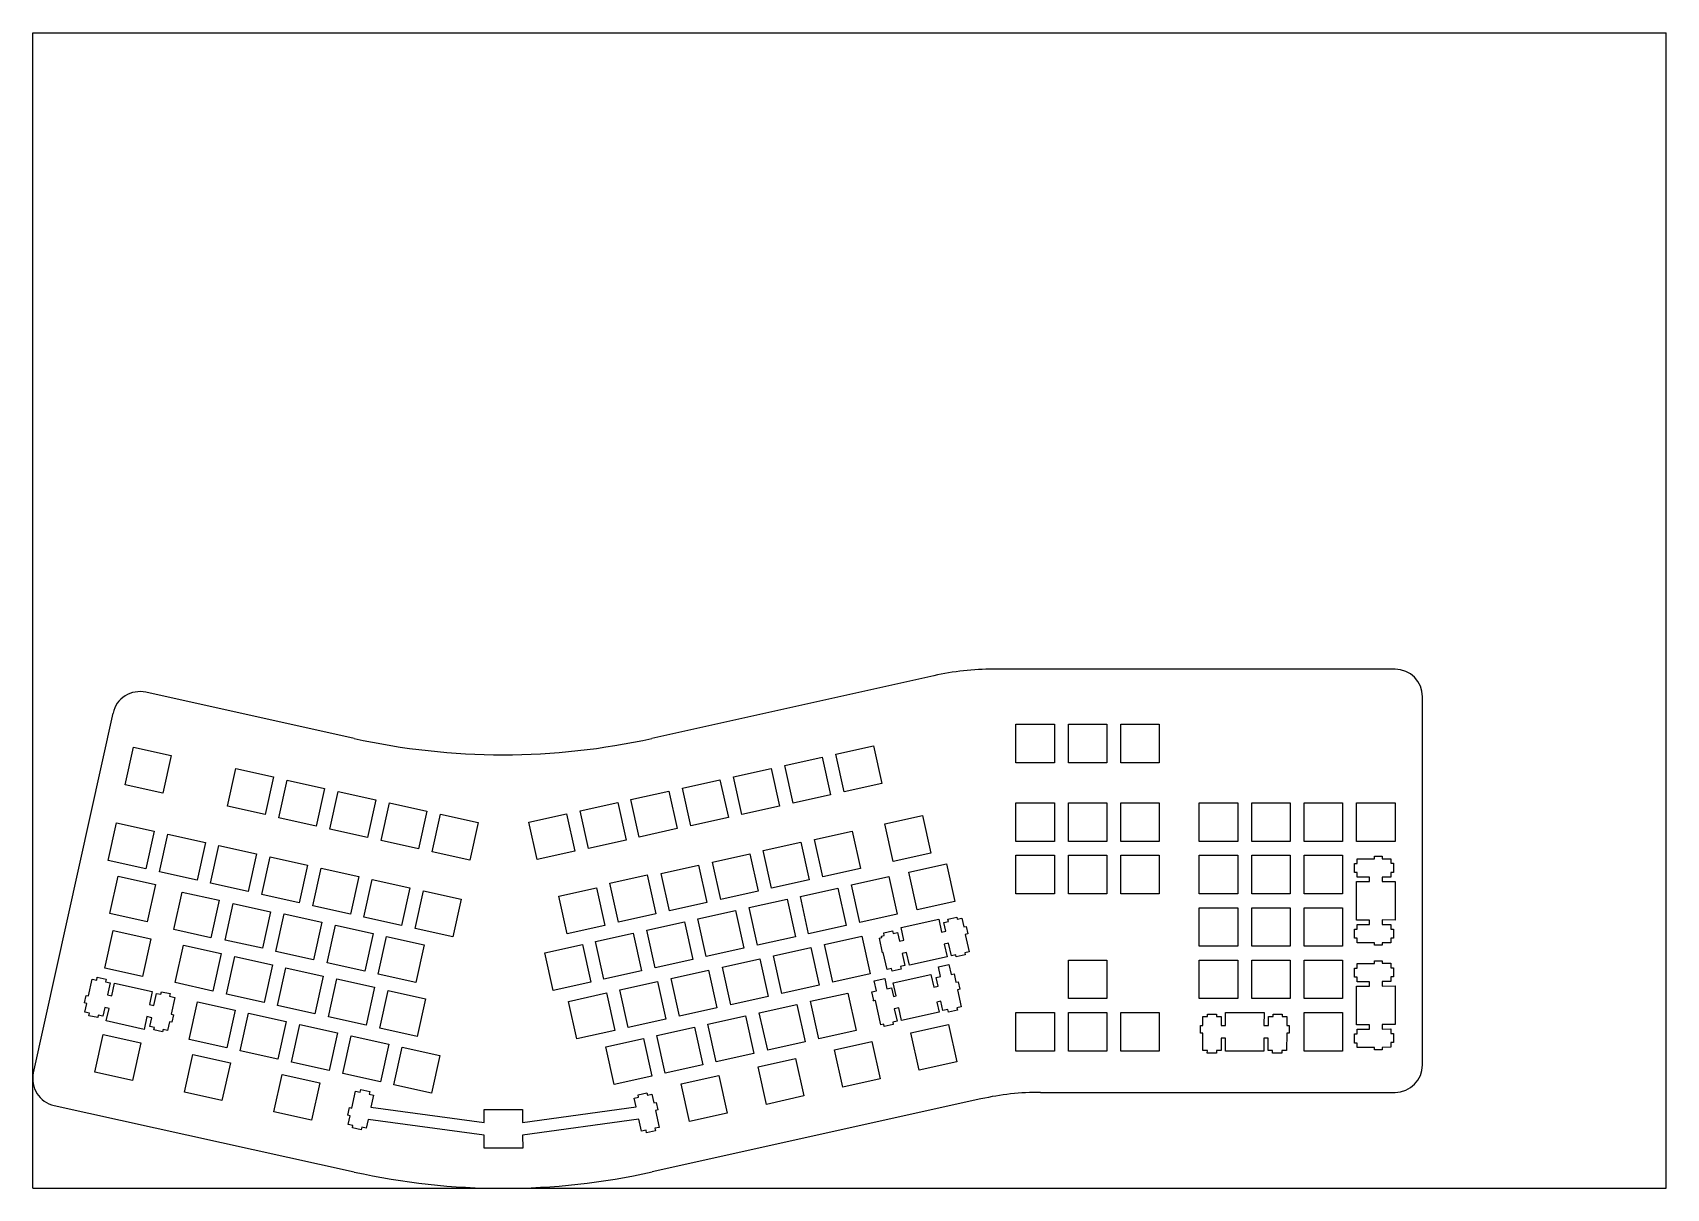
# Model space of a CAD drawing. Extents: x 0 to 594, y 0 to 420.
import ezdxf

# ---------------------------------------------------------------- set-up
doc = ezdxf.new("R2010")
doc.units = 0
doc.header["$LTSCALE"] = 32.67
doc.layers.get('0').update_dxf_attribs({"linetype": 'CONTINUOUS'})

msp = doc.modelspace()

# ---------------------------------------------------------------- linework, layer by layer
at = {"color": 7, "linetype": 'CONTINUOUS'}
for p, q in [((0, 0), (0, 420)), ((0, 420), (594, 420)), ((594, 0), (594, 420)), ((327.68, 186.29), (225.16, 163.52)), ((495.35, 188.66), (349.35, 188.66)), ((116.85, 163.5), (41.13, 180.29)), ((505.35, 44.88), (505.35, 178.66)), ((29.2, 172.69), (0.24, 42.03)), ((357.53, 168.66), (371.53, 168.66)), ((357.53, 154.66), (357.53, 168.66)), ((371.53, 168.66), (371.53, 154.66)), ((376.58, 168.66), (390.58, 168.66)), ((376.58, 154.66), (376.58, 168.66)), ((390.58, 168.66), (390.58, 154.66)), ((395.63, 168.66), (409.63, 168.66)), ((395.63, 154.66), (395.63, 168.66)), ((409.63, 168.66), (409.63, 154.66)), ((292.04, 157.81), (305.71, 160.85)), ((305.71, 160.85), (308.74, 147.18)), ((33.68, 146.66), (36.71, 160.33)), ((36.71, 160.33), (50.37, 157.3)), ((50.37, 157.3), (47.35, 143.63)), ((273.44, 153.7), (287.11, 156.73)), ((287.11, 156.73), (290.15, 143.05)), ((295.07, 144.15), (292.04, 157.81)), ((371.53, 154.66), (357.53, 154.66)), ((390.58, 154.66), (376.58, 154.66)), ((409.63, 154.66), (395.63, 154.66)), ((70.88, 138.89), (73.9, 152.54)), ((73.9, 152.54), (87.56, 149.51)), ((87.56, 149.51), (84.54, 135.87)), ((254.85, 149.56), (268.52, 152.6)), ((257.88, 135.89), (254.85, 149.56)), ((268.52, 152.6), (271.55, 138.93)), ((276.47, 140.02), (273.44, 153.7)), ((47.35, 143.63), (33.68, 146.66)), ((89.47, 134.68), (92.5, 148.37)), ((92.5, 148.37), (106.16, 145.34)), ((106.16, 145.34), (103.13, 131.65)), ((108.06, 130.56), (111.1, 144.24)), ((111.1, 144.24), (124.75, 141.21)), ((217.48, 141.3), (231.32, 144.37)), ((231.32, 144.37), (234.34, 130.74)), ((236.25, 145.47), (249.91, 148.5)), ((239.29, 131.77), (236.25, 145.47)), ((249.91, 148.5), (252.95, 134.81)), ((290.15, 143.05), (276.47, 140.02)), ((308.74, 147.18), (295.07, 144.15)), ((84.54, 135.87), (70.88, 138.89)), ((124.75, 141.21), (121.72, 127.53)), ((126.66, 126.44), (129.69, 140.1)), ((129.69, 140.1), (143.34, 137.08)), ((143.34, 137.08), (140.31, 123.41)), ((199.04, 137.23), (212.71, 140.27)), ((202.09, 123.5), (199.04, 137.23)), ((212.71, 140.27), (215.76, 126.54)), ((220.51, 127.67), (217.48, 141.3)), ((271.55, 138.93), (257.88, 135.89)), ((357.53, 140.08), (371.53, 140.08)), ((357.53, 126.08), (357.53, 140.08)), ((371.53, 140.08), (371.53, 126.08)), ((376.58, 140.08), (390.58, 140.08)), ((376.58, 126.08), (376.58, 140.08)), ((390.58, 140.08), (390.58, 126.08)), ((395.63, 140.08), (409.63, 140.08)), ((395.63, 126.08), (395.63, 140.08)), ((409.63, 140.08), (409.63, 126.08)), ((424.2, 140.08), (438.2, 140.08)), ((424.2, 126.08), (424.2, 140.08)), ((438.2, 140.08), (438.2, 126.08)), ((443.25, 140.08), (457.25, 140.08)), ((443.25, 126.08), (443.25, 140.08)), ((457.25, 140.08), (457.25, 126.08)), ((462.3, 140.08), (476.3, 140.08)), ((462.3, 126.08), (462.3, 140.08)), ((476.3, 140.08), (476.3, 126.08)), ((481.35, 140.08), (495.35, 140.08)), ((481.35, 126.08), (481.35, 140.08)), ((495.35, 140.08), (495.35, 126.08)), ((27.49, 119.16), (30.52, 132.82)), ((30.52, 132.82), (44.19, 129.79)), ((103.13, 131.65), (89.47, 134.68)), ((145.24, 122.33), (148.27, 136)), ((148.27, 136), (161.94, 132.98)), ((161.94, 132.98), (158.91, 119.3)), ((180.44, 133.11), (194.11, 136.14)), ((183.47, 119.45), (180.44, 133.11)), ((194.11, 136.14), (197.14, 122.49)), ((234.34, 130.74), (220.51, 127.67)), ((252.95, 134.81), (239.29, 131.77)), ((309.85, 132.5), (323.52, 135.53)), ((312.89, 118.83), (309.85, 132.5)), ((323.52, 135.53), (326.55, 121.86)), ((44.19, 129.79), (41.16, 116.13)), ((46.09, 115.03), (49.12, 128.7)), ((49.12, 128.7), (62.79, 125.67)), ((62.79, 125.67), (59.76, 112)), ((121.72, 127.53), (108.06, 130.56)), ((140.31, 123.41), (126.66, 126.44)), ((215.76, 126.54), (202.09, 123.5)), ((265.66, 122.72), (279.35, 125.76)), ((279.35, 125.76), (282.39, 112.06)), ((284.29, 126.83), (297.96, 129.86)), ((287.31, 113.18), (284.29, 126.83)), ((297.96, 129.86), (300.98, 116.22)), ((371.53, 126.08), (357.53, 126.08)), ((390.58, 126.08), (376.58, 126.08)), ((409.63, 126.08), (395.63, 126.08)), ((438.2, 126.08), (424.2, 126.08)), ((457.25, 126.08), (443.25, 126.08)), ((476.3, 126.08), (462.3, 126.08)), ((495.35, 126.08), (481.35, 126.08)), ((41.16, 116.13), (27.49, 119.16)), ((64.69, 110.91), (67.72, 124.58)), ((67.72, 124.58), (81.39, 121.55)), ((81.39, 121.55), (78.36, 107.88)), ((83.28, 106.78), (86.32, 120.46)), ((86.32, 120.46), (99.95, 117.44)), ((158.91, 119.3), (145.24, 122.33)), ((197.14, 122.49), (183.47, 119.45)), ((247.13, 118.59), (260.76, 121.61)), ((260.76, 121.61), (263.79, 107.94)), ((268.69, 109.03), (265.66, 122.72)), ((326.55, 121.86), (312.89, 118.83)), ((357.53, 121.03), (371.53, 121.03)), ((357.53, 107.03), (357.53, 121.03)), ((371.53, 121.03), (371.53, 107.03)), ((376.58, 121.03), (390.58, 121.03)), ((376.58, 107.03), (376.58, 121.03)), ((390.58, 121.03), (390.58, 107.03)), ((395.63, 121.03), (409.63, 121.03)), ((395.63, 107.03), (395.63, 121.03)), ((409.63, 121.03), (409.63, 107.03)), ((424.2, 121.03), (438.2, 121.03)), ((424.2, 107.03), (424.2, 121.03)), ((438.2, 121.03), (438.2, 107.03)), ((443.25, 121.03), (457.25, 121.03)), ((443.25, 107.03), (443.25, 121.03)), ((457.25, 121.03), (457.25, 107.03)), ((462.3, 121.03), (476.3, 121.03)), ((462.3, 107.03), (462.3, 121.03)), ((476.3, 121.03), (476.3, 107.03)), ((481.58, 119.78), (487.85, 119.79)), ((481.58, 118.11), (481.58, 119.78)), ((487.85, 120.67), (490.65, 120.67)), ((487.85, 119.79), (487.85, 120.67)), ((490.65, 120.67), (490.65, 119.79)), ((490.65, 119.79), (493.88, 119.79)), ((493.88, 119.79), (493.88, 118.12)), ((28.02, 99.82), (31.05, 113.48)), ((31.05, 113.48), (44.71, 110.45)), ((59.76, 112), (46.09, 115.03)), ((99.95, 117.44), (96.92, 103.75)), ((101.88, 102.66), (104.9, 116.32)), ((104.9, 116.32), (118.56, 113.3)), ((118.56, 113.3), (115.53, 99.63)), ((209.87, 110.9), (223.45, 113.91)), ((223.45, 113.91), (226.6, 99.7)), ((228.5, 114.47), (242.15, 117.5)), ((231.54, 100.79), (228.5, 114.47)), ((242.15, 117.5), (245.18, 103.82)), ((250.16, 104.91), (247.13, 118.59)), ((300.98, 116.22), (287.31, 113.18)), ((297.7, 110.28), (311.34, 113.3)), ((311.34, 113.3), (314.37, 99.65)), ((318.62, 114.92), (332.29, 117.95)), ((321.65, 101.26), (318.62, 114.92)), ((332.29, 117.95), (335.32, 104.29)), ((480.6, 118.11), (481.58, 118.11)), ((480.6, 114.81), (480.6, 118.11)), ((481.58, 114.81), (480.6, 114.81)), ((481.58, 113.14), (481.58, 114.81)), ((486.05, 113.14), (481.58, 113.14)), ((486.05, 111.51), (486.05, 113.14)), ((493.88, 113.14), (490.65, 113.14)), ((490.65, 113.14), (490.65, 111.51)), ((493.88, 118.12), (494.8, 118.12)), ((494.8, 114.82), (493.88, 114.81)), ((493.88, 114.81), (493.88, 113.14)), ((494.8, 118.12), (494.8, 114.82)), ((44.71, 110.45), (41.69, 96.79)), ((51.27, 94.01), (54.3, 107.67)), ((54.3, 107.67), (67.87, 104.67)), ((78.36, 107.88), (64.69, 110.91)), ((120.47, 98.54), (123.5, 112.21)), ((123.5, 112.21), (137.17, 109.18)), ((137.17, 109.18), (134.15, 95.51)), ((139.03, 94.42), (142.06, 108.1)), ((142.06, 108.1), (155.77, 105.06)), ((191.27, 106.17), (204.96, 109.21)), ((204.96, 109.21), (207.99, 95.56)), ((213.03, 96.69), (209.87, 110.9)), ((263.79, 107.94), (250.16, 104.91)), ((282.39, 112.06), (268.69, 109.03)), ((279.13, 106.01), (292.77, 109.04)), ((292.77, 109.04), (295.77, 95.53)), ((300.73, 96.63), (297.7, 110.28)), ((371.53, 107.03), (357.53, 107.03)), ((390.58, 107.03), (376.58, 107.03)), ((409.63, 107.03), (395.63, 107.03)), ((438.2, 107.03), (424.2, 107.03)), ((457.25, 107.03), (443.25, 107.03)), ((476.3, 107.03), (462.3, 107.03)), ((481.35, 111.51), (486.05, 111.51)), ((481.35, 97.51), (481.35, 111.51)), ((490.65, 111.51), (495.35, 111.51)), ((495.35, 111.51), (495.35, 97.51)), ((67.87, 104.67), (64.84, 91)), ((69.94, 90.23), (72.89, 103.55)), ((72.89, 103.55), (86.48, 100.54)), ((96.92, 103.75), (83.28, 106.78)), ((115.53, 99.63), (101.88, 102.66)), ((155.77, 105.06), (152.74, 91.38)), ((194.3, 92.52), (191.27, 106.17)), ((245.18, 103.82), (231.54, 100.79)), ((260.51, 102.03), (274.31, 105.09)), ((263.54, 88.38), (260.51, 102.03)), ((274.31, 105.09), (277.34, 91.44)), ((282.13, 92.5), (279.13, 106.01)), ((335.32, 104.29), (321.65, 101.26)), ((424.2, 101.98), (438.2, 101.98)), ((424.2, 87.98), (424.2, 101.98)), ((438.2, 101.98), (438.2, 87.98)), ((443.25, 101.98), (457.25, 101.98)), ((443.25, 87.98), (443.25, 101.98)), ((457.25, 101.98), (457.25, 87.98)), ((462.3, 101.98), (476.3, 101.98)), ((462.3, 87.98), (462.3, 101.98)), ((476.3, 101.98), (476.3, 87.98)), ((41.69, 96.79), (28.02, 99.82)), ((86.48, 100.54), (83.53, 87.22)), ((88.45, 86.12), (91.48, 99.79)), ((91.48, 99.79), (105.15, 96.76)), ((105.15, 96.76), (102.12, 83.09)), ((107.05, 82), (110.08, 95.66)), ((110.08, 95.66), (123.75, 92.63)), ((134.15, 95.51), (120.47, 98.54)), ((207.99, 95.56), (194.3, 92.52)), ((226.6, 99.7), (213.03, 96.69)), ((223.3, 93.77), (236.97, 96.81)), ((236.97, 96.81), (239.99, 83.16)), ((241.89, 97.9), (255.58, 100.93)), ((244.92, 84.24), (241.89, 97.9)), ((255.58, 100.93), (258.61, 87.27)), ((295.77, 95.53), (282.13, 92.5)), ((314.37, 99.65), (300.73, 96.63)), ((315.78, 94.79), (329.44, 97.82)), ((329.44, 97.82), (330.49, 93.1)), ((331.34, 96.59), (332.98, 96.96)), ((332.04, 93.44), (331.34, 96.59)), ((332.78, 97.86), (336, 98.57)), ((332.98, 96.96), (332.78, 97.86)), ((336, 98.57), (336.17, 97.8)), ((336.17, 97.8), (337.84, 98.17)), ((337.84, 98.17), (338.55, 95.02)), ((338.55, 95.02), (339.39, 95.2)), ((339.39, 95.2), (340, 92.48)), ((486.05, 97.51), (481.35, 97.51)), ((481.58, 95.89), (486.05, 95.89)), ((481.58, 94.21), (481.58, 95.89)), ((486.05, 95.89), (486.05, 97.51)), ((495.35, 97.51), (490.65, 97.52)), ((490.65, 97.52), (490.65, 95.9)), ((490.65, 95.9), (493.88, 95.9)), ((493.88, 95.9), (493.88, 94.22)), ((26.22, 80.03), (29.25, 93.69)), ((29.25, 93.69), (42.91, 90.66)), ((42.91, 90.66), (39.89, 77)), ((64.84, 91), (51.27, 94.01)), ((83.53, 87.22), (69.94, 90.23)), ((123.75, 92.63), (120.72, 78.97)), ((125.64, 77.88), (128.67, 91.55)), ((128.67, 91.55), (142.34, 88.52)), ((152.74, 91.38), (139.03, 94.42)), ((204.69, 89.65), (218.38, 92.68)), ((207.72, 75.98), (204.69, 89.65)), ((218.38, 92.68), (221.41, 79.02)), ((226.32, 80.13), (223.3, 93.77)), ((277.34, 91.44), (263.54, 88.38)), ((287.88, 88.59), (301.53, 91.62)), ((301.53, 91.62), (304.56, 77.96)), ((307.86, 90.94), (308.71, 91.13)), ((309.04, 85.63), (307.86, 90.94)), ((308.59, 91.69), (309.65, 91.92)), ((308.71, 91.13), (308.59, 91.69)), ((309.45, 92.82), (312.67, 93.53)), ((309.65, 91.92), (309.45, 92.82)), ((312.67, 93.53), (312.87, 92.63)), ((312.87, 92.63), (314.5, 92.99)), ((314.5, 92.99), (315.2, 89.85)), ((315.2, 89.85), (316.79, 90.2)), ((316.79, 90.2), (315.78, 94.79)), ((330.49, 93.1), (332.04, 93.44)), ((340, 92.48), (339.1, 92.28)), ((339.1, 92.28), (340.5, 85.95)), ((480.6, 94.22), (481.58, 94.21)), ((480.6, 90.92), (480.6, 94.22)), ((481.58, 90.92), (480.6, 90.92)), ((481.58, 89.24), (481.58, 90.92)), ((487.85, 89.25), (481.58, 89.24)), ((487.85, 88.37), (487.85, 89.25)), ((493.88, 89.25), (490.65, 89.25)), ((490.65, 89.25), (490.65, 88.37)), ((493.88, 94.22), (494.8, 94.22)), ((494.8, 90.92), (493.88, 90.93)), ((493.88, 90.93), (493.88, 89.25)), ((494.8, 94.22), (494.8, 90.92)), ((51.79, 74.74), (54.82, 88.42)), ((54.82, 88.42), (68.5, 85.39)), ((68.5, 85.39), (65.46, 71.71)), ((70.47, 70.62), (73.5, 84.29)), ((73.5, 84.29), (87.17, 81.25)), ((102.12, 83.09), (88.45, 86.12)), ((142.34, 88.52), (139.31, 74.85)), ((186.23, 85.57), (199.88, 88.6)), ((189.26, 71.89), (186.23, 85.57)), ((199.88, 88.6), (202.92, 74.92)), ((239.99, 83.16), (226.32, 80.13)), ((258.61, 87.27), (244.92, 84.24)), ((250.79, 80.38), (264.43, 83.41)), ((264.43, 83.41), (267.46, 69.71)), ((269.39, 84.5), (282.95, 87.51)), ((272.43, 70.84), (269.39, 84.5)), ((282.95, 87.51), (285.98, 73.84)), ((290.92, 74.93), (287.88, 88.59)), ((309.3, 85.69), (309.04, 85.63)), ((310.66, 79.56), (309.3, 85.69)), ((317.78, 85.7), (316.2, 85.35)), ((316.2, 85.35), (317.16, 80.99)), ((318.79, 81.11), (317.78, 85.7)), ((332.47, 84.15), (318.79, 81.11)), ((333.04, 89.08), (331.45, 88.73)), ((331.45, 88.73), (332.47, 84.15)), ((334.06, 84.52), (333.04, 89.08)), ((335.67, 84.88), (334.06, 84.52)), ((335.84, 84.13), (335.67, 84.88)), ((339.07, 84.84), (335.84, 84.13)), ((340.5, 85.95), (338.91, 85.6)), ((338.91, 85.6), (339.07, 84.84)), ((438.2, 87.98), (424.2, 87.98)), ((457.25, 87.98), (443.25, 87.98)), ((476.3, 87.98), (462.3, 87.98)), ((490.65, 88.37), (487.85, 88.37)), ((39.89, 77), (26.22, 80.03)), ((87.17, 81.25), (84.14, 67.59)), ((88.97, 66.5), (92, 80.16)), ((92, 80.16), (105.65, 77.14)), ((120.72, 78.97), (107.05, 82)), ((139.31, 74.85), (125.64, 77.88)), ((221.41, 79.02), (207.72, 75.98)), ((232.11, 76.22), (245.76, 79.25)), ((245.76, 79.25), (248.79, 65.59)), ((253.83, 66.69), (250.79, 80.38)), ((304.56, 77.96), (290.92, 74.93)), ((312.27, 79.91), (310.66, 79.56)), ((312.49, 78.95), (312.27, 79.91)), ((315.73, 79.67), (312.49, 78.95)), ((312.92, 74.65), (326.59, 77.67)), ((317.16, 80.99), (315.52, 80.63)), ((315.52, 80.63), (315.73, 79.67)), ((326.59, 77.67), (327.61, 73.08)), ((329.33, 80.55), (333.14, 81.4)), ((330.12, 76.95), (329.33, 80.55)), ((333.14, 81.4), (333.97, 77.66)), ((333.97, 77.66), (335.01, 77.89)), ((335.01, 77.89), (335.68, 74.87)), ((376.57, 82.93), (390.57, 82.93)), ((376.57, 68.93), (376.57, 82.93)), ((390.57, 82.93), (390.57, 68.93)), ((424.2, 82.93), (438.2, 82.93)), ((424.2, 68.93), (424.2, 82.93)), ((438.2, 82.93), (438.2, 68.93)), ((443.25, 82.93), (457.25, 82.93)), ((443.25, 68.93), (443.25, 82.93)), ((457.25, 82.93), (457.25, 68.93)), ((462.3, 82.93), (476.3, 82.93)), ((462.3, 68.93), (462.3, 82.93)), ((476.3, 82.93), (476.3, 68.93)), ((480.6, 80.01), (481.58, 80.02)), ((480.6, 76.71), (480.6, 80.01)), ((481.58, 81.69), (487.85, 81.75)), ((481.58, 80.02), (481.58, 81.69)), ((487.85, 82.63), (490.65, 82.65)), ((487.85, 81.75), (487.85, 82.63)), ((490.65, 82.65), (490.65, 81.77)), ((490.65, 81.77), (493.88, 81.8)), ((493.88, 81.8), (493.88, 80.13)), ((493.88, 80.13), (494.8, 80.14)), ((494.8, 80.14), (494.8, 76.84)), ((20.29, 69.91), (21.65, 76.05)), ((21.65, 76.05), (23.28, 75.69)), ((23.28, 75.69), (23.5, 76.68)), ((23.5, 76.68), (26.72, 75.96)), ((26.72, 75.96), (26.51, 75.02)), ((26.51, 75.02), (28.14, 74.66)), ((28.14, 74.66), (27.17, 70.29)), ((28.76, 69.94), (29.78, 74.54)), ((29.78, 74.54), (43.46, 71.51)), ((43.46, 71.51), (42.43, 66.83)), ((46.62, 70.5), (46.83, 71.45)), ((46.83, 71.45), (49.98, 70.75)), ((65.46, 71.71), (51.79, 74.74)), ((105.65, 77.14), (102.62, 63.47)), ((107.56, 62.37), (110.59, 76.08)), ((110.59, 76.08), (124.27, 73.05)), ((124.27, 73.05), (121.23, 59.34)), ((126.17, 58.25), (129.2, 71.92)), ((129.2, 71.92), (142.87, 68.89)), ((202.92, 74.92), (189.26, 71.89)), ((213.47, 72.09), (227.13, 75.12)), ((216.5, 58.44), (213.47, 72.09)), ((227.13, 75.12), (230.16, 61.47)), ((235.14, 62.56), (232.11, 76.22)), ((285.98, 73.84), (272.43, 70.84)), ((305.16, 71.41), (306.78, 71.77)), ((305.85, 68.26), (305.16, 71.41)), ((305.99, 75.36), (309.81, 76.21)), ((306.78, 71.77), (305.99, 75.36)), ((309.81, 76.21), (310.63, 72.49)), ((310.63, 72.49), (312.26, 72.85)), ((312.26, 72.85), (312.96, 69.7)), ((313.97, 69.93), (312.92, 74.65)), ((327.61, 73.08), (329.18, 73.43)), ((328.48, 76.59), (330.12, 76.95)), ((329.18, 73.43), (328.48, 76.59)), ((335.68, 74.87), (336.54, 75.06)), ((337.14, 72.33), (336.28, 72.14)), ((336.28, 72.14), (337.64, 66.01)), ((336.54, 75.06), (337.14, 72.33)), ((481.58, 76.72), (480.6, 76.71)), ((481.35, 73.42), (486.05, 73.46)), ((481.35, 59.42), (481.35, 73.42)), ((481.58, 75.05), (481.58, 76.72)), ((486.05, 75.09), (481.58, 75.05)), ((486.05, 73.46), (486.05, 75.09)), ((493.88, 75.16), (490.65, 75.13)), ((490.65, 75.13), (490.65, 73.5)), ((490.65, 73.5), (495.35, 73.54)), ((494.8, 76.84), (493.88, 76.83)), ((493.88, 76.83), (493.88, 75.16)), ((495.35, 73.54), (495.35, 59.54)), ((18.83, 67.35), (19.44, 70.1)), ((19.69, 67.15), (18.83, 67.35)), ((18.99, 64), (19.69, 67.15)), ((19.44, 70.1), (20.29, 69.91)), ((26.18, 65.71), (25.48, 62.55)), ((27.76, 65.36), (26.18, 65.71)), ((26.75, 60.81), (27.76, 65.36)), ((27.17, 70.29), (28.76, 69.94)), ((42.43, 66.83), (44.01, 66.48)), ((44.01, 66.48), (44.98, 70.86)), ((44.98, 70.86), (46.62, 70.5)), ((49.98, 70.75), (49.78, 69.84)), ((49.78, 69.84), (51.74, 69.4)), ((51.74, 69.4), (50.38, 63.28)), ((56.95, 54.08), (59.98, 67.75)), ((59.98, 67.75), (73.64, 64.72)), ((84.14, 67.59), (70.47, 70.62)), ((102.62, 63.47), (88.97, 66.5)), ((142.87, 68.89), (139.84, 55.23)), ((194.87, 67.93), (208.68, 70.99)), ((197.9, 54.29), (194.87, 67.93)), ((208.68, 70.99), (211.71, 57.35)), ((248.79, 65.59), (235.14, 62.56)), ((267.46, 69.71), (253.83, 66.69)), ((264.21, 63.82), (277.86, 66.85)), ((277.86, 66.85), (280.89, 53.18)), ((282.81, 67.97), (296.36, 70.98)), ((285.84, 54.28), (282.81, 67.97)), ((296.36, 70.98), (299.4, 57.3)), ((305.58, 68.2), (305.85, 68.26)), ((305.6, 68.08), (305.58, 68.2)), ((306.46, 68.27), (305.6, 68.08)), ((308.43, 59.4), (306.46, 68.27)), ((312.96, 69.7), (313.97, 69.93)), ((314.92, 65.64), (313.3, 65.28)), ((315.96, 60.98), (314.92, 65.64)), ((330.18, 67.99), (328.8, 67.68)), ((328.8, 67.68), (329.61, 64)), ((330.94, 64.57), (330.18, 67.99)), ((337.64, 66.01), (336.01, 65.65)), ((336.01, 65.65), (336.22, 64.69)), ((390.57, 68.93), (376.57, 68.93)), ((438.2, 68.93), (424.2, 68.93)), ((457.25, 68.93), (443.25, 68.93)), ((476.3, 68.93), (462.3, 68.93)), ((20.62, 63.63), (18.99, 64)), ((20.42, 62.73), (20.62, 63.63)), ((23.64, 62.02), (20.42, 62.73)), ((23.84, 62.91), (23.64, 62.02)), ((25.48, 62.55), (23.84, 62.91)), ((40.48, 57.75), (26.75, 60.81)), ((41.51, 62.4), (40.48, 57.75)), ((43.32, 61.99), (41.51, 62.4)), ((42.62, 58.83), (43.32, 61.99)), ((49.77, 60.55), (49.07, 57.4)), ((50.63, 60.36), (49.77, 60.55)), ((50.38, 63.28), (51.23, 63.09)), ((51.23, 63.09), (50.63, 60.36)), ((73.64, 64.72), (70.6, 51.05)), ((75.5, 49.96), (78.53, 63.63)), ((78.53, 63.63), (92.21, 60.6)), ((92.21, 60.6), (89.18, 46.93)), ((94.14, 45.83), (97.17, 59.5)), ((97.17, 59.5), (110.84, 56.47)), ((121.23, 59.34), (107.56, 62.37)), ((230.16, 61.47), (216.5, 58.44)), ((245.51, 59.69), (259.21, 62.74)), ((248.54, 46.01), (245.51, 59.69)), ((259.21, 62.74), (262.26, 49.05)), ((267.25, 50.15), (264.21, 63.82)), ((309.48, 59.64), (308.43, 59.4)), ((309.66, 58.82), (309.48, 59.64)), ((312.88, 59.54), (309.66, 58.82)), ((314.31, 60.71), (312.7, 60.35)), ((312.7, 60.35), (312.88, 59.54)), ((313.3, 65.28), (314.31, 60.71)), ((329.61, 64), (315.96, 60.98)), ((319.36, 56.56), (333.03, 59.59)), ((332.77, 64.98), (330.94, 64.57)), ((332.99, 63.98), (332.77, 64.98)), ((336.22, 64.69), (332.99, 63.98)), ((333.03, 59.59), (336.06, 45.92)), ((357.52, 63.88), (371.52, 63.88)), ((357.52, 49.88), (357.52, 63.88)), ((371.52, 63.88), (371.52, 49.88)), ((376.57, 63.88), (390.57, 63.88)), ((376.57, 49.88), (376.57, 63.88)), ((390.57, 63.88), (390.57, 49.88)), ((395.62, 63.88), (409.62, 63.88)), ((395.62, 49.88), (395.62, 63.88)), ((409.62, 63.88), (409.62, 49.88)), ((425.45, 59.18), (425.46, 62.41)), ((425.46, 62.41), (427.14, 62.41)), ((427.14, 63.33), (430.44, 63.33)), ((427.14, 62.41), (427.14, 63.33)), ((430.44, 63.33), (430.44, 62.41)), ((430.44, 62.41), (432.12, 62.41)), ((432.12, 62.41), (432.11, 59.18)), ((433.73, 59.18), (433.74, 63.88)), ((433.74, 63.88), (447.74, 63.88)), ((447.74, 63.88), (447.68, 59.18)), ((449.3, 59.18), (449.34, 62.41)), ((449.34, 62.41), (451.02, 62.41)), ((451.02, 62.41), (451.04, 63.33)), ((451.04, 63.33), (454.34, 63.33)), ((454.34, 63.33), (454.33, 62.41)), ((454.33, 62.41), (456, 62.41)), ((456, 62.41), (456, 59.18)), ((462.3, 63.88), (476.3, 63.88)), ((462.3, 49.88), (462.3, 63.88)), ((476.3, 63.88), (476.3, 49.88)), ((486.05, 59.45), (481.35, 59.42)), ((486.05, 57.83), (486.05, 59.45)), ((495.35, 59.54), (490.65, 59.49)), ((490.65, 59.49), (490.65, 57.87)), ((22.62, 42.18), (25.66, 55.87)), ((25.66, 55.87), (39.3, 52.84)), ((44.24, 58.47), (42.62, 58.83)), ((44.04, 57.57), (44.24, 58.47)), ((47.24, 56.86), (44.04, 57.57)), ((47.44, 57.76), (47.24, 56.86)), ((49.07, 57.4), (47.44, 57.76)), ((70.6, 51.05), (56.95, 54.08)), ((110.84, 56.47), (107.82, 42.8)), ((112.75, 41.71), (115.77, 55.38)), ((115.77, 55.38), (129.45, 52.35)), ((139.84, 55.23), (126.17, 58.25)), ((211.71, 57.35), (197.9, 54.29)), ((208.41, 51.45), (222.07, 54.48)), ((222.07, 54.48), (225.1, 40.81)), ((226.98, 55.57), (240.63, 58.6)), ((230.02, 41.9), (226.98, 55.57)), ((240.63, 58.6), (243.66, 44.93)), ((299.4, 57.3), (285.84, 54.28)), ((322.39, 42.89), (319.36, 56.56)), ((424.57, 59.18), (425.45, 59.18)), ((424.57, 56.38), (424.57, 59.18)), ((425.45, 56.38), (424.57, 56.38)), ((425.46, 50.11), (425.45, 56.38)), ((432.1, 54.58), (432.09, 50.11)), ((433.72, 54.58), (432.1, 54.58)), ((432.11, 59.18), (433.73, 59.18)), ((433.71, 49.88), (433.72, 54.58)), ((449.23, 54.58), (447.61, 54.58)), ((447.61, 54.58), (447.71, 49.89)), ((447.68, 59.18), (449.3, 59.18)), ((449.17, 50.12), (449.23, 54.58)), ((456, 56.38), (455.84, 50.11)), ((456, 59.18), (456.87, 59.18)), ((456.87, 56.38), (456, 56.38)), ((456.87, 59.18), (456.87, 56.38)), ((480.6, 56.09), (481.58, 56.1)), ((480.6, 52.79), (480.6, 56.09)), ((481.58, 57.78), (486.05, 57.83)), ((481.58, 56.1), (481.58, 57.78)), ((490.65, 57.87), (493.88, 57.91)), ((493.88, 57.91), (493.88, 56.23)), ((493.88, 56.23), (494.8, 56.25)), ((494.8, 56.25), (494.8, 52.95)), ((39.3, 52.84), (36.26, 39.15)), ((55.17, 34.97), (58.2, 48.65)), ((58.2, 48.65), (71.87, 45.61)), ((89.18, 46.93), (75.5, 49.96)), ((129.45, 52.35), (126.42, 38.68)), ((131.32, 37.59), (134.35, 51.26)), ((134.35, 51.26), (148.05, 48.23)), ((148.05, 48.23), (145.02, 34.56)), ((211.45, 37.78), (208.41, 51.45)), ((262.26, 49.05), (248.54, 46.01)), ((280.89, 53.18), (267.25, 50.15)), ((291.5, 50.37), (305.14, 53.41)), ((294.53, 36.7), (291.5, 50.37)), ((305.14, 53.41), (308.18, 39.73)), ((371.52, 49.88), (357.52, 49.88)), ((390.57, 49.88), (376.57, 49.88)), ((409.62, 49.88), (395.62, 49.88)), ((427.14, 50.11), (425.46, 50.11)), ((427.1, 49.13), (427.14, 50.11)), ((430.4, 49.13), (427.1, 49.13)), ((430.41, 50.11), (430.4, 49.13)), ((432.09, 50.11), (430.41, 50.11)), ((447.71, 49.89), (433.71, 49.88)), ((450.85, 50.12), (449.17, 50.12)), ((450.84, 49.14), (450.85, 50.12)), ((454.14, 49.14), (450.84, 49.14)), ((454.17, 50.11), (454.14, 49.14)), ((455.84, 50.11), (454.17, 50.11)), ((476.3, 49.88), (462.3, 49.88)), ((481.58, 52.81), (480.6, 52.79)), ((481.58, 51.13), (481.58, 52.81)), ((487.85, 51.21), (481.58, 51.13)), ((487.85, 50.33), (487.85, 51.21)), ((490.65, 50.35), (487.85, 50.33)), ((493.88, 51.26), (490.65, 51.23)), ((490.65, 51.23), (490.65, 50.35)), ((494.8, 52.95), (493.88, 52.94)), ((493.88, 52.94), (493.88, 51.26)), ((36.26, 39.15), (22.62, 42.18)), ((71.87, 45.61), (68.83, 31.94)), ((107.82, 42.8), (94.14, 45.83)), ((126.42, 38.68), (112.75, 41.71)), ((243.66, 44.93), (230.02, 41.9)), ((263.75, 44.19), (277.39, 47.22)), ((266.79, 30.52), (263.75, 44.19)), ((277.39, 47.22), (280.42, 33.55)), ((336.06, 45.92), (322.39, 42.89)), ((87.69, 27.75), (90.72, 41.42)), ((90.72, 41.42), (104.39, 38.39)), ((104.39, 38.39), (101.36, 24.72)), ((119.05, 34.89), (119.26, 35.87)), ((119.26, 35.87), (122.55, 35.14)), ((145.02, 34.56), (131.32, 37.59)), ((225.1, 40.81), (211.45, 37.78)), ((235.78, 38), (249.44, 41.04)), ((238.81, 24.33), (235.78, 38)), ((249.44, 41.04), (252.48, 27.37)), ((308.18, 39.73), (294.53, 36.7)), ((7.84, 30.1), (116.89, 5.93)), ((68.83, 31.94), (55.17, 34.97)), ((116.02, 29.14), (117.38, 35.26)), ((117.38, 35.26), (119.05, 34.89)), ((122.55, 35.14), (122.33, 34.18)), ((122.33, 34.18), (123.96, 33.82)), ((123.96, 33.82), (122.99, 29.45)), ((218.68, 32.73), (220.3, 33.09)), ((219.38, 29.58), (218.68, 32.73)), ((220.1, 33.99), (223.34, 34.71)), ((220.3, 33.09), (220.1, 33.99)), ((223.34, 34.71), (223.54, 33.81)), ((223.54, 33.81), (225.16, 34.17)), ((225.16, 34.17), (225.86, 31.02)), ((344.81, 32.51), (225.19, 5.94)), ((225.86, 31.02), (226.72, 31.21)), ((226.72, 31.21), (227.33, 28.47)), ((280.42, 33.55), (266.79, 30.52)), ((366.49, 34.88), (495.35, 34.88)), ((101.36, 24.72), (87.69, 27.75)), ((114.6, 26.59), (115.21, 29.32)), ((115.46, 26.4), (114.6, 26.59)), ((114.76, 23.25), (115.46, 26.4)), ((115.21, 29.32), (116.02, 29.14)), ((122, 24.96), (121.3, 21.81)), ((164.16, 19.34), (122, 24.96)), ((122.99, 29.45), (164.16, 23.94)), ((164.16, 28.64), (178.16, 28.65)), ((164.16, 23.94), (164.16, 28.64)), ((178.16, 23.95), (219.38, 29.58)), ((178.16, 28.65), (178.16, 23.95)), ((220.37, 25.09), (178.16, 19.34)), ((221.34, 20.72), (220.37, 25.09)), ((227.33, 28.47), (226.48, 28.28)), ((226.48, 28.28), (227.83, 22.16)), ((252.48, 27.37), (238.81, 24.33)), ((116.43, 22.88), (114.76, 23.25)), ((116.24, 21.99), (116.43, 22.88)), ((119.48, 21.27), (116.24, 21.99)), ((119.68, 22.17), (119.48, 21.27)), ((121.3, 21.81), (119.68, 22.17)), ((164.17, 14.64), (164.16, 19.34)), ((178.16, 19.34), (178.17, 14.64)), ((223.01, 21.09), (221.34, 20.72)), ((223.22, 20.13), (223.01, 21.09)), ((226.42, 20.84), (223.22, 20.13)), ((227.83, 22.16), (226.21, 21.8)), ((226.21, 21.8), (226.42, 20.84)), ((178.17, 14.64), (164.17, 14.64)), ((0, 0), (594, 0))]:
    msp.add_line(p, q, dxfattribs=at)
for centre, radius, start, end in [((349.35, 88.66), 100, 90, 102.52), ((495.35, 178.66), 10, 0, 90), ((38.97, 170.53), 10, 77.5, 167.5), ((170.96, 407.58), 250, 257.5, 282.52), ((10, 39.87), 10, 167.5, 257.5), ((495.35, 44.88), 10, 270, 360), ((366.49, -65.12), 100, 90, 102.52), ((171, 250), 250, 257.5, 282.52)]:
    msp.add_arc(centre, radius, start, end, dxfattribs=at)

doc.saveas('drawing.dxf')
